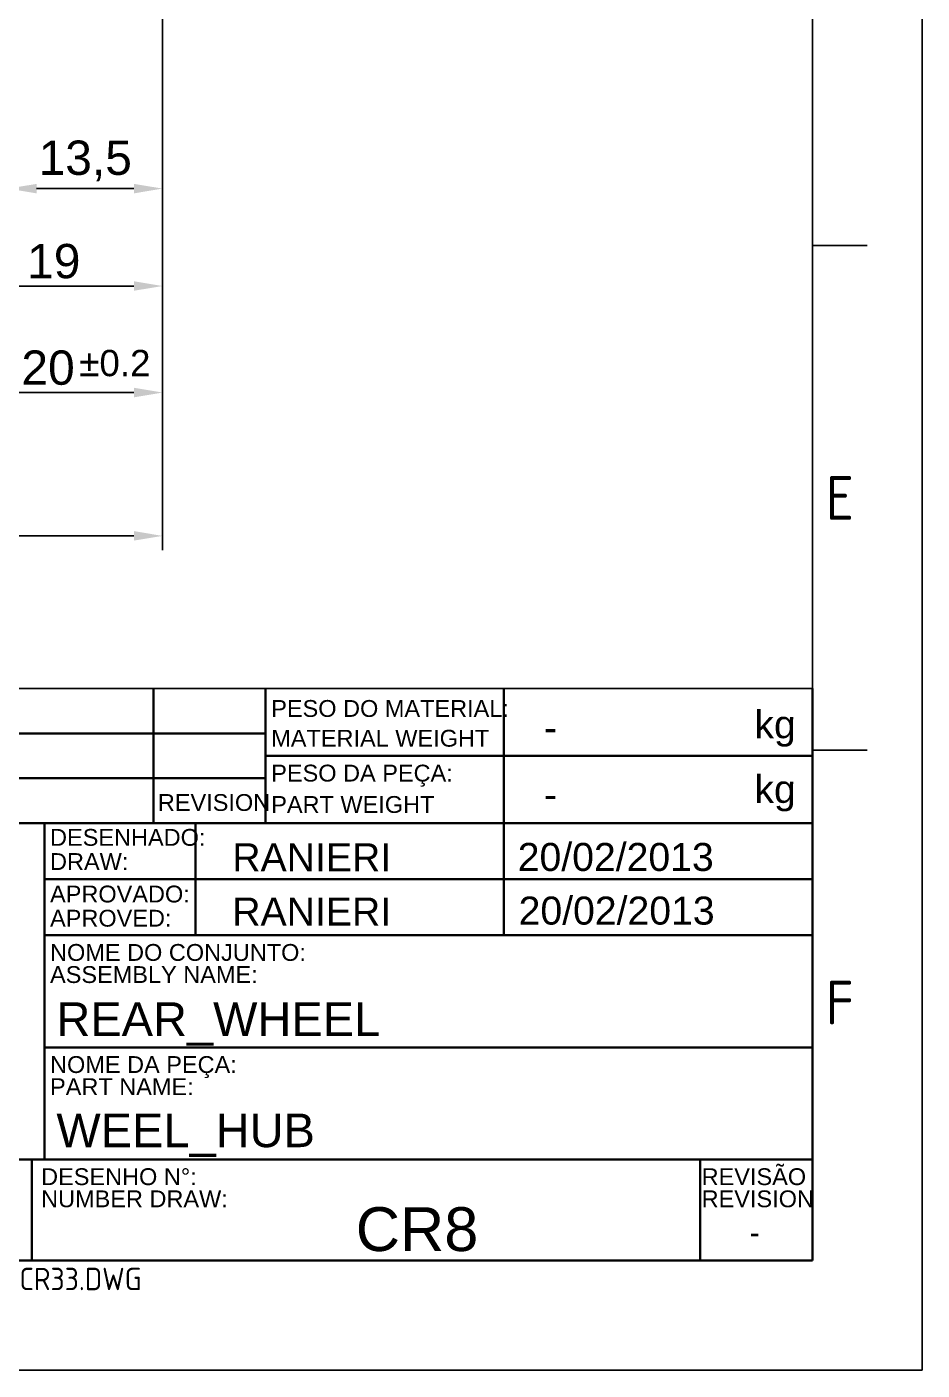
# Model space of a CAD drawing. Header units: millimetres. Extents: x 2452 to 2855, y 1106 to 1391.
# Drawn here: x 2776.5 to 2854.7, y 1106.5 to 1223.9 of the extents above; entities that cross this region are included whole.
import ezdxf
from ezdxf.enums import TextEntityAlignment as Align

# ---------------------------------------------------------------- set-up
doc = ezdxf.new("R2010")
doc.units = ezdxf.units.MM
doc.linetypes.add('ACAD_ISO02W100', pattern=[15, 12, -3])
doc.linetypes.add('ACAD_ISO05W100', pattern=[33, 24, -3, 0, -3, 0, -3])
for name, color, linetype, lineweight in [('AM_5', 3, 'Continuous', 25), ('AM_8', 40, 'ACAD_ISO02W100', 35), ('AM_BOR', 2, 'ACAD_ISO05W100', 35)]:
    doc.layers.add(name, color=color, linetype=linetype, lineweight=lineweight)
doc.styles.add('ACISOTS', font='isocp.shx', dxfattribs={"height": 1})
doc.styles.get("Standard").update_dxf_attribs({"font": 'arial.ttf'})
doc.dimstyles.new('ISO-25', dxfattribs={"dimtxt": 3, "dimasz": 2.5, "dimexe": 1.25, "dimexo": 0.625, "dimtad": 1, "dimtxsty": 'Standard', "dimcen": 2.5, "dimadec": 0, "dimazin": 0, "dimtfac": 1, "dimtmove": 0, "dimatfit": 3, "dimfxl": 1, "dimarcsym": 0})

# ---------------------------------------------------------------- blocks, each defined once
blk = doc.blocks.new('A3 ZTL')
for p, q in [((401.17, 9.78), (401.17, 280.82)), ((19.57, 9.78), (401.17, 9.78))]:
    blk.add_line(p, q)
at = {"layer": 'AM_BOR', "color": 135, "linetype": 'Continuous', "lineweight": 25}
for p, q in [((410.96, 290.61), (410.96, 0)), ((410.96, 0), (0, 0))]:
    blk.add_line(p, q, dxfattribs=at)
at = {"layer": 'AM_BOR', "color": 135, "lineweight": 25}
for p, q in [((406.07, 100.29), (401.17, 100.29)), ((406.07, 55.28), (401.17, 55.28))]:
    blk.add_line(p, q, dxfattribs=at)
at = {"layer": 'AM_BOR', "color": 135, "lineweight": 25, "style": 'ACISOTS'}
for s, p in [('E', (403.62, 77.79)), ('F', (403.62, 32.78))]:
    blk.add_text(s, height=3.91, dxfattribs=at).set_placement(p, align=Align.MIDDLE)
blk = doc.blocks.new('*D61')
at = {"layer": 'AM_5', "color": 0, "lineweight": -2, "transparency": 16777216}
for p, q in [((2774.86, 1257.71), (2774.86, 1208.53)), ((2788.36, 1253.86), (2788.36, 1208.53)), ((2785.86, 1209.78), (2777.36, 1209.78))]:
    blk.add_line(p, q, dxfattribs=at)
at = {"layer": 'AM_5', "color": 0, "transparency": 16777216}
for points in [[(2777.36, 1210.19), (2777.36, 1209.36), (2774.86, 1209.78)], [(2785.86, 1210.19), (2785.86, 1209.36), (2788.36, 1209.78)]]:
    blk.add_solid(points, dxfattribs=at)
at = {"layer": 'Defpoints', "color": 0, "transparency": 16777216}
for p in [(2774.86, 1258.33), (2788.36, 1254.49), (2774.86, 1209.78)]:
    blk.add_point(p, dxfattribs=at)
at = {"layer": 'AM_5', "color": 0, "transparency": 16777216, "insert": (2781.61, 1212.2), "char_height": 3, "attachment_point": 5}
blk.add_mtext('13,5', dxfattribs=at)
blk = doc.blocks.new('*D62')
at = {"layer": 'AM_5', "color": 0, "lineweight": -2, "transparency": 16777216}
for p, q in [((2769.36, 1259.46), (2769.36, 1200.01)), ((2788.36, 1253.86), (2788.36, 1200.01)), ((2771.86, 1201.26), (2785.86, 1201.26))]:
    blk.add_line(p, q, dxfattribs=at)
at = {"layer": 'AM_5', "color": 0, "transparency": 16777216}
for points in [[(2771.86, 1201.68), (2771.86, 1200.85), (2769.36, 1201.26)], [(2785.86, 1201.68), (2785.86, 1200.85), (2788.36, 1201.26)]]:
    blk.add_solid(points, dxfattribs=at)
at = {"layer": 'Defpoints', "color": 0, "transparency": 16777216}
for p in [(2769.36, 1260.08), (2788.36, 1254.49), (2788.36, 1201.26)]:
    blk.add_point(p, dxfattribs=at)
at = {"layer": 'AM_5', "color": 0, "transparency": 16777216, "insert": (2778.86, 1203.42), "char_height": 3, "attachment_point": 5}
blk.add_mtext('19', dxfattribs=at)
blk = doc.blocks.new('*D64')
at = {"layer": 'AM_5', "color": 0, "lineweight": -2, "transparency": 16777216}
for p, q in [((2788.36, 1253.86), (2788.36, 1190.7)), ((2768.36, 1225.21), (2768.36, 1190.7)), ((2770.86, 1191.95), (2785.86, 1191.95))]:
    blk.add_line(p, q, dxfattribs=at)
at = {"layer": 'AM_5', "color": 0, "transparency": 16777216}
for points in [[(2770.86, 1192.37), (2770.86, 1191.53), (2768.36, 1191.95)], [(2785.86, 1192.37), (2785.86, 1191.53), (2788.36, 1191.95)]]:
    blk.add_solid(points, dxfattribs=at)
at = {"layer": 'Defpoints', "color": 0, "transparency": 16777216}
for p in [(2788.36, 1254.49), (2768.36, 1225.83), (2788.36, 1191.95)]:
    blk.add_point(p, dxfattribs=at)
at = {"layer": 'AM_5', "color": 0, "transparency": 16777216, "insert": (2778.36, 1194.11), "char_height": 3, "attachment_point": 5}
blk.add_mtext('20', dxfattribs=at)
blk = doc.blocks.new('*D69')
at = {"layer": 'AM_5', "color": 0, "lineweight": -2, "transparency": 16777216}
for p, q in [((2710.36, 1265.01), (2710.36, 1178.17)), ((2788.36, 1253.24), (2788.36, 1178.17)), ((2712.86, 1179.42), (2785.86, 1179.42))]:
    blk.add_line(p, q, dxfattribs=at)
at = {"layer": 'AM_5', "color": 0, "transparency": 16777216}
for points in [[(2712.86, 1179.84), (2712.86, 1179.01), (2710.36, 1179.42)], [(2785.86, 1179.84), (2785.86, 1179.01), (2788.36, 1179.42)]]:
    blk.add_solid(points, dxfattribs=at)
at = {"layer": 'Defpoints', "color": 0, "transparency": 16777216}
for p in [(2710.36, 1265.63), (2788.36, 1253.86), (2788.36, 1179.42)]:
    blk.add_point(p, dxfattribs=at)
at = {"layer": 'AM_5', "color": 0, "transparency": 16777216, "insert": (2749.36, 1182.02), "char_height": 3, "attachment_point": 5}
blk.add_mtext('(78)', dxfattribs=at)

msp = doc.modelspace()

# ---------------------------------------------------------------- linework, layer by layer
at = {"linetype": 'Continuous'}
msp.add_line((2672.653, 1166.073), (2845.151, 1166.073), dxfattribs=at)
at = {"layer": 'AM_8', "color": 0, "linetype": 'Continuous'}
for p, q in [((2787.568, 1166.073), (2787.568, 1154.312)), ((2797.369, 1154.312), (2797.369, 1166.073)), ((2818.198, 1166.073), (2818.198, 1160.193)), ((2845.151, 1116.088), (2845.151, 1166.073)), ((2797.369, 1162.153), (2672.653, 1162.153)), ((2797.369, 1160.193), (2845.151, 1160.193)), ((2818.198, 1160.193), (2818.198, 1154.312)), ((2672.653, 1158.232), (2797.369, 1158.232)), ((2672.653, 1154.312), (2776.544, 1154.312)), ((2776.544, 1154.312), (2845.151, 1154.312)), ((2778.04, 1154.312), (2778.04, 1135.69)), ((2791.245, 1154.312), (2791.245, 1144.511)), ((2818.198, 1154.312), (2818.198, 1144.511)), ((2778.04, 1149.411), (2845.151, 1149.411)), ((2778.04, 1144.511), (2845.151, 1144.511)), ((2778.04, 1135.69), (2778.04, 1124.909)), ((2778.04, 1134.71), (2845.151, 1134.71)), ((2776.544, 1124.909), (2672.653, 1124.909)), ((2776.544, 1124.909), (2835.35, 1124.909)), ((2776.952, 1116.088), (2776.952, 1124.909)), ((2845.151, 1124.909), (2835.35, 1124.909)), ((2835.35, 1124.909), (2835.35, 1116.088)), ((2672.653, 1116.088), (2845.151, 1116.088))]:
    msp.add_line(p, q, dxfattribs=at)

# ---------------------------------------------------------------- block references
at = {"linetype": 'ByBlock', "lineweight": 0, "xscale": 0.9801000000000002, "yscale": 0.9801000000000002, "zscale": 0.9801000000000002}
msp.add_blockref('A3 ZTL', (2451.96, 1106.498), dxfattribs=at)

# ---------------------------------------------------------------- texts
at = {"layer": 'AM_5', "insert": (2781.08, 1195.68), "char_height": 2.3, "attachment_point": 1}
msp.add_mtext_dynamic_manual_height_columns('%%P0.2', width=18.23779, gutter_width=12.5, heights=[0], dxfattribs=at)
at = {"layer": 'AM_8', "color": 0, "linetype": 'Continuous'}
for s, height, p in [('PESO DO MATERIAL:', 1.47015, (2797.862, 1163.601)), ('kg', 2.4503, (2840.086, 1161.722)), ('MATERIAL WEIGHT', 1.47015, (2797.862, 1160.998)), ('PESO DA PEÇA:', 1.47015, (2797.862, 1157.951)), ('kg', 2.4503, (2840.086, 1156.069)), ('REVISION', 1.4702, (2787.956, 1155.38)), ('PART WEIGHT', 1.47015, (2797.862, 1155.208)), ('DESENHADO:', 1.4702, (2778.533, 1152.333)), ('DRAW:', 1.4702, (2778.533, 1150.218)), ('APROVADO:', 1.4702, (2778.533, 1147.381)), ('APROVED:', 1.4702, (2778.533, 1145.267)), ('NOME DO CONJUNTO:', 1.47015, (2778.533, 1142.275)), ('ASSEMBLY NAME:', 1.47015, (2778.533, 1140.34)), ('NOME DA PEÇA:', 1.47015, (2778.533, 1132.474)), ('PART NAME:', 1.4702, (2778.533, 1130.539)), ('DESENHO N%%d:', 1.47015, (2777.752, 1122.673)), ('REVISÃO', 1.4702, (2835.473, 1122.673)), ('NUMBER DRAW:', 1.47015, (2777.752, 1120.738)), ('REVISION', 1.4702, (2835.473, 1120.738))]:
    msp.add_text(s, height=height, dxfattribs=at).set_placement(p)
for p in [(2821.688, 1162.669), (2821.688, 1156.838)]:
    msp.add_attdef('-', text='', height=2.45, dxfattribs=at).set_placement(p, align=Align.MIDDLE_LEFT)
for tag, p, height in [('RANIERI', (2794.459, 1150.102), 2.45), ('20/02/2013', (2819.403, 1150.131), 2.45), ('RANIERI', (2794.457, 1145.361), 2.45), ('20/02/2013', (2819.481, 1145.442), 2.45), ('REAR_WHEEL', (2779.087, 1135.714), 2.94), ('WEEL_HUB', (2779.087, 1125.988), 2.94), ('CR8', (2805.249, 1116.908), 3.833)]:
    msp.add_attdef(tag, p, '', height=height, dxfattribs=at)
msp.add_attdef('-', text='', height=1.917, dxfattribs=at).set_placement((2840.112, 1118.528), align=Align.MIDDLE_CENTER)
at = {"layer": 'AM_8', "color": 0, "linetype": 'Continuous', "style": 'ACISOTS'}
msp.add_attdef('GEN-TITLE-CR33.DWG', (2763.316, 1113.487), '', height=1.96, dxfattribs=at)

# ---------------------------------------------------------------- dimensions: what is measured, and where the dimension line sits
at = {"layer": 'AM_5'}
dim = msp.add_linear_dim(base=(2788.356, 1179.424), p1=(2710.356, 1265.634), p2=(2788.356, 1253.863), text='(78)', dimstyle='ISO-25', dxfattribs=at)
dim.commit()
dim.dimension.update_dxf_attribs({"geometry": '*D69', "text_midpoint": (2749.356, 1182.015)})
for base, p1, p2, picture, middle in [((2788.356, 1201.265), (2769.356, 1260.084), (2788.356, 1254.488), '*D62', (2778.856, 1203.422)), ((2774.856, 1209.776), (2788.356, 1254.488), (2774.856, 1258.334), '*D61', (2781.606, 1212.204)), ((2788.356, 1191.95), (2768.356, 1225.834), (2788.356, 1254.488), '*D64', (2778.356, 1194.107))]:
    dim = msp.add_linear_dim(base=base, p1=p1, p2=p2, dimstyle='ISO-25', dxfattribs=at)
    dim.commit()
    dim.dimension.update_dxf_attribs({"geometry": picture, "text_midpoint": middle})

doc.saveas('drawing.dxf')
